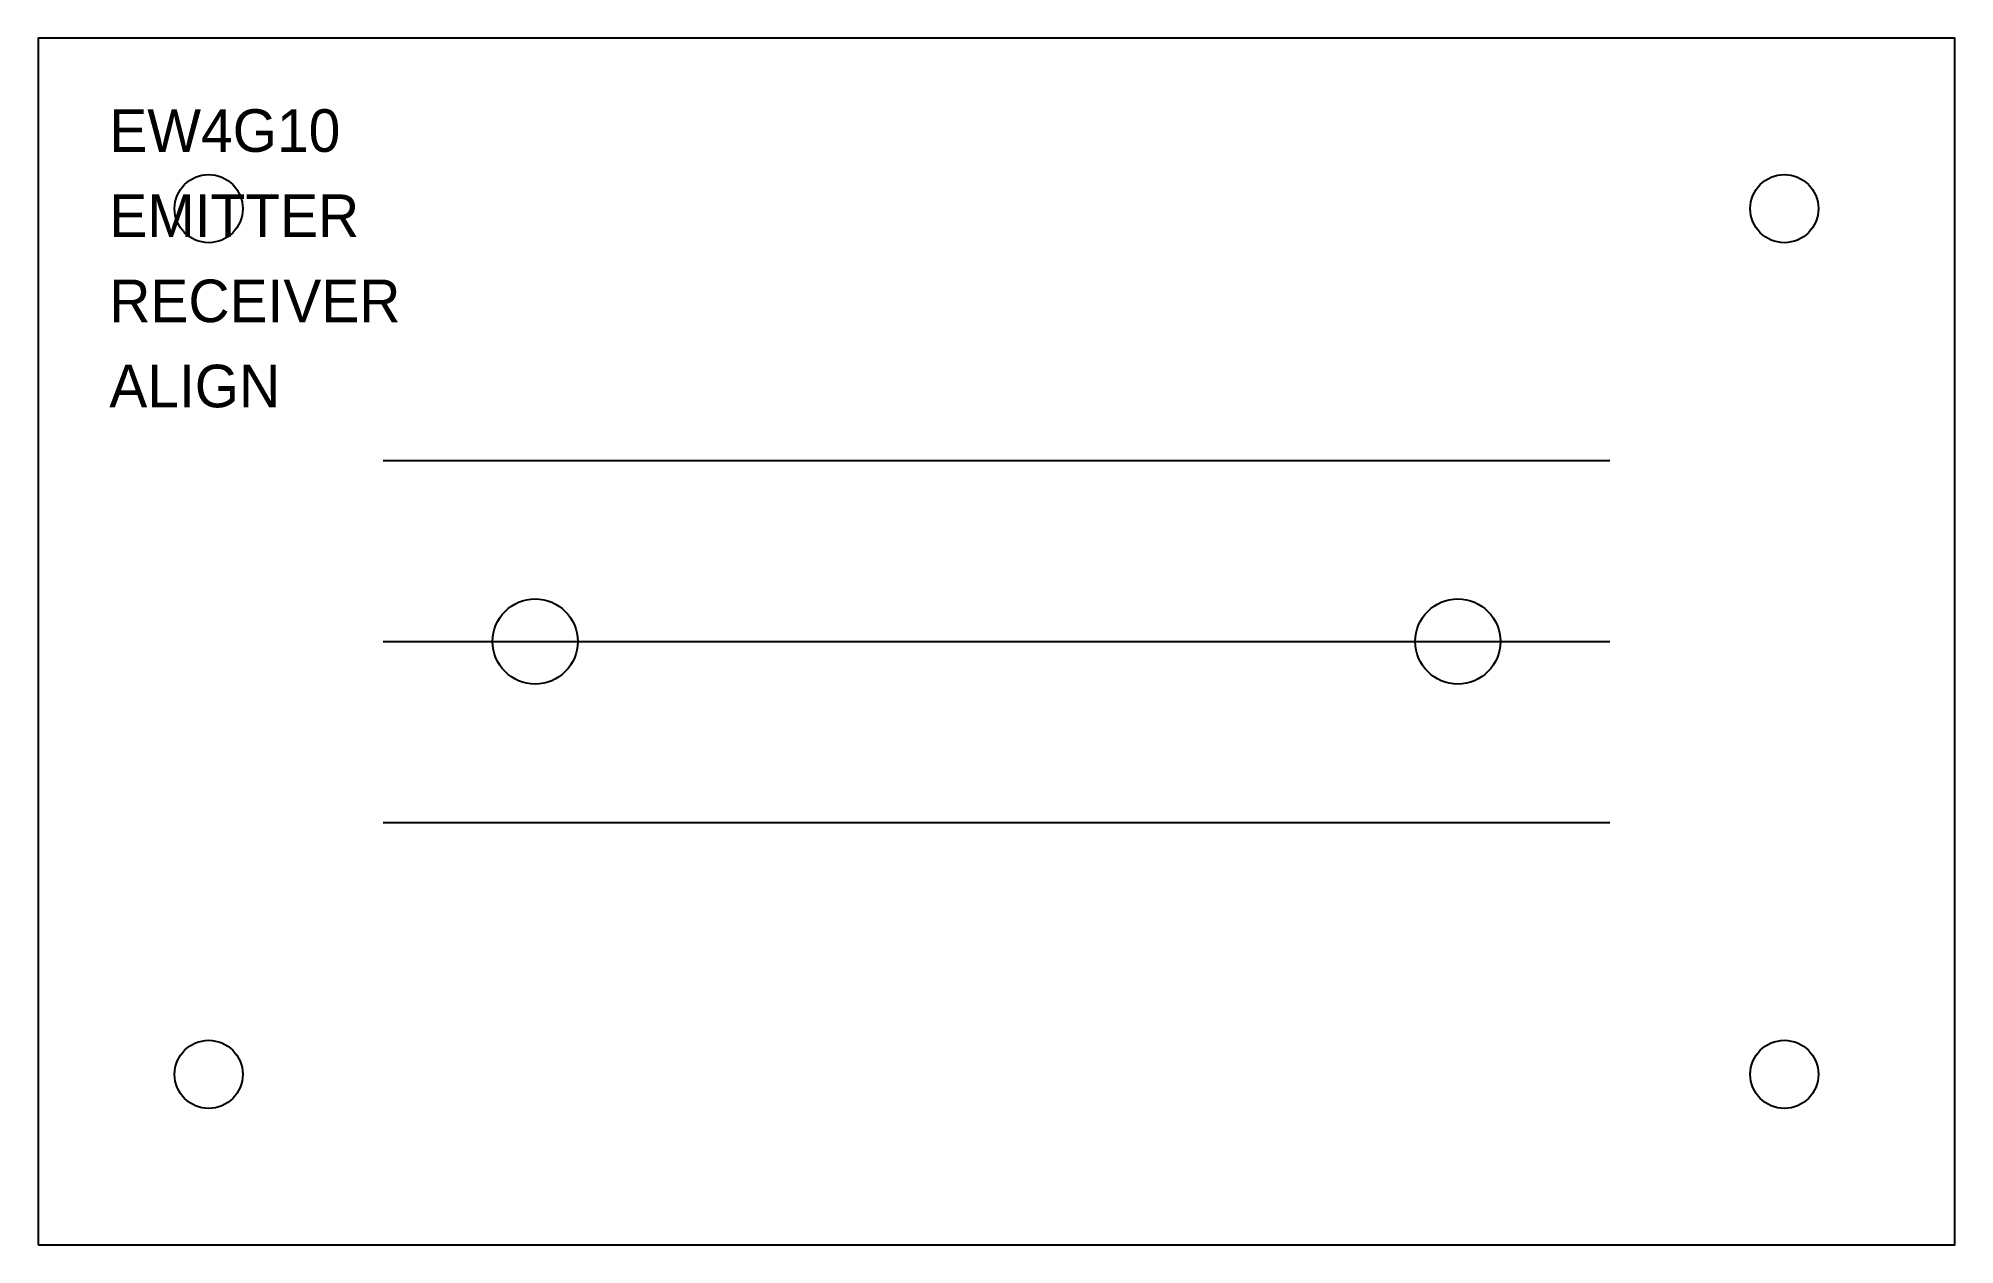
# Model space of a CAD drawing. Header units: metres. Extents: x 0 to 135, y 0 to 85.
import ezdxf

# ---------------------------------------------------------------- set-up
doc = ezdxf.new("R2010")
doc.units = ezdxf.units.M
for name, color, linetype in [('BEAM_SLOT', 7, 'Continuous'), ('HOLE', 7, 'Continuous'), ('LABEL', 7, 'Continuous'), ('OUTLINE', 7, 'Continuous')]:
    doc.layers.add(name, color=color, linetype=linetype)

msp = doc.modelspace()

# ---------------------------------------------------------------- linework, layer by layer
at = {"layer": 'BEAM_SLOT'}
for p, q in [((24.3, 55.25), (110.7, 55.25)), ((24.3, 42.5), (110.7, 42.5)), ((24.3, 29.75), (110.7, 29.75))]:
    msp.add_line(p, q, dxfattribs=at)
at = {"layer": 'HOLE'}
for centre, radius in [((12, 73), 2.4), ((123, 73), 2.4), ((35, 42.5), 3), ((100, 42.5), 3), ((12, 12), 2.4), ((123, 12), 2.4)]:
    msp.add_circle(centre, radius, dxfattribs=at)
at = {"layer": 'OUTLINE'}
msp.add_lwpolyline([(0, 0), (135, 0), (135, 85), (0, 85)], close=True, dxfattribs=at)

# ---------------------------------------------------------------- texts
at = {"layer": 'LABEL'}
for s, p in [('EW4G10', (5, 77)), ('EMITTER', (5, 71)), ('RECEIVER', (5, 65)), ('ALIGN', (5, 59))]:
    msp.add_text(s, height=3, dxfattribs=at).set_placement(p)

doc.saveas('drawing.dxf')
